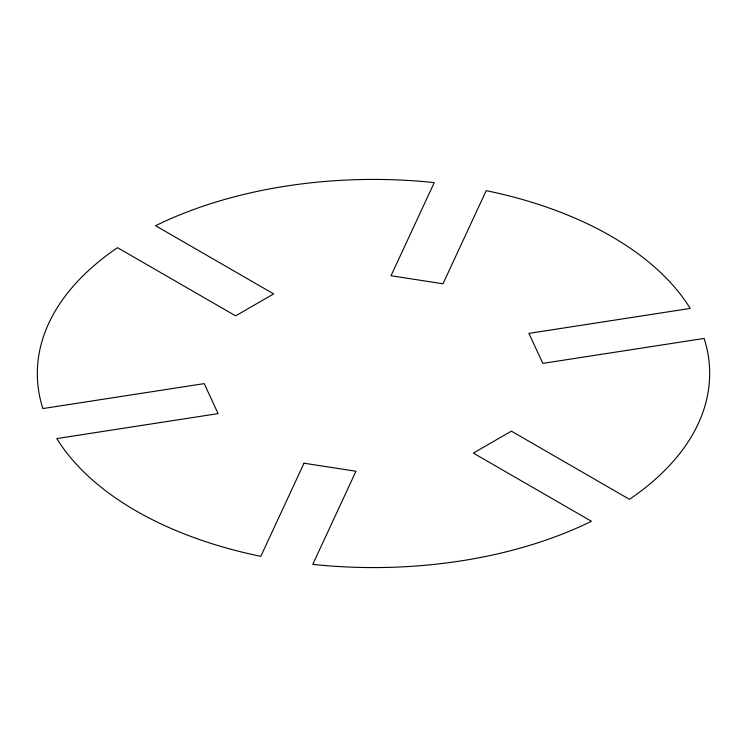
<?xml version="1.0" encoding="UTF-8"?>
<svg xmlns="http://www.w3.org/2000/svg" width="747" height="747" viewBox="0 0 747 747"><rect width="100%" height="100%" fill="white"/><g stroke="black" fill="none" stroke-linecap="round" stroke-linejoin="round"><path stroke-width="1.12" d="M304.02 463.215L260.796 556.347A336.169 194.08 0 0 1 56.791 438.573L218.105 413.614L204.183 383.622L42.868 408.572A336.169 194.08 0 0 1 117.54 247.677L235.632 315.86L273.663 293.898L155.572 225.725A336.169 194.08 0 0 1 434.25 182.613L391.026 275.746L442.98 283.785L486.204 190.653A336.169 194.08 0 0 1 690.209 308.427L528.895 333.386L542.817 363.378L704.132 338.428A336.169 194.08 0 0 1 629.46 499.323L511.368 431.14L473.337 453.102L591.428 521.275A336.169 194.08 0 0 1 312.75 564.387L355.974 471.254L304.02 463.215"/></g></svg>
